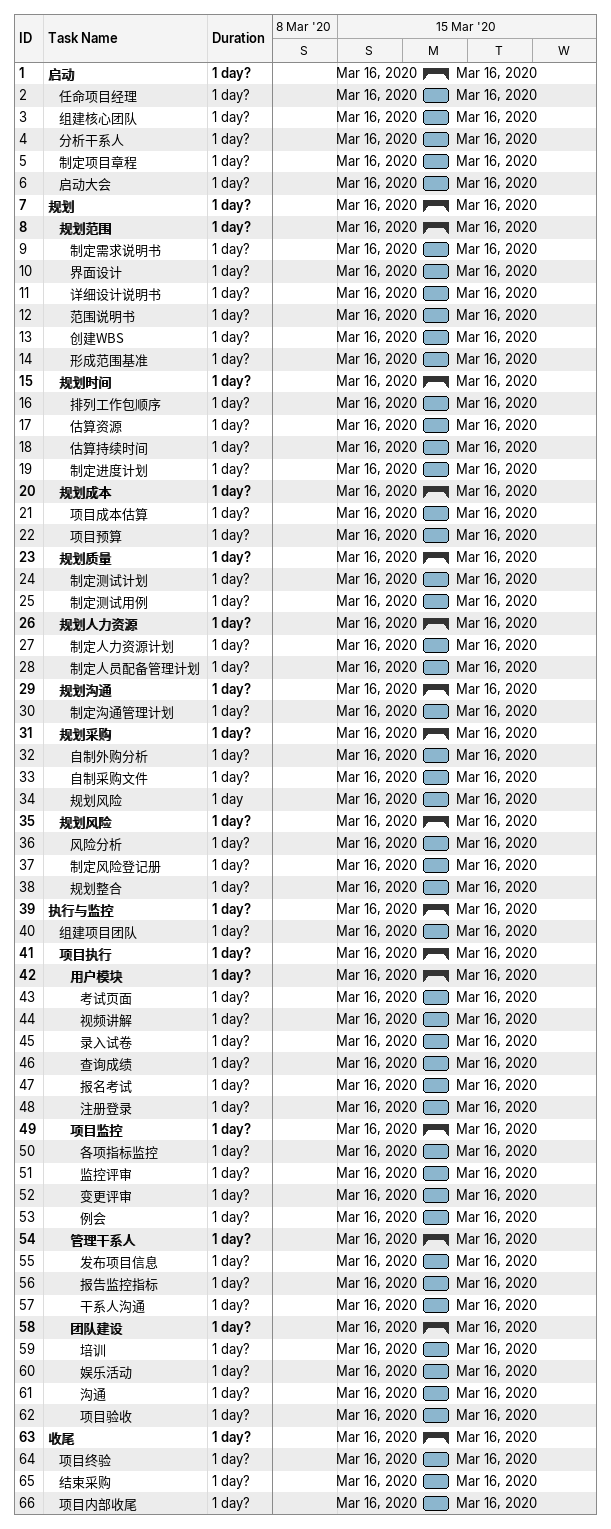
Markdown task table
| ID | Level | Task | Duration | Start | Finish |
|---|---|---|---|---|---|
| 1 | 1 | **启动** | 1d? | 2020-03-16 | 2020-03-16 |
| 2 | 2 | 任命项目经理 | 1d? | 2020-03-16 | 2020-03-16 |
| 3 | 2 | 组建核心团队 | 1d? | 2020-03-16 | 2020-03-16 |
| 4 | 2 | 分析干系人 | 1d? | 2020-03-16 | 2020-03-16 |
| 5 | 2 | 制定项目章程 | 1d? | 2020-03-16 | 2020-03-16 |
| 6 | 2 | 启动大会 | 1d? | 2020-03-16 | 2020-03-16 |
| 7 | 1 | **规划** | 1d? | 2020-03-16 | 2020-03-16 |
| 8 | 2 | **规划范围** | 1d? | 2020-03-16 | 2020-03-16 |
| 9 | 3 | 制定需求说明书 | 1d? | 2020-03-16 | 2020-03-16 |
| 10 | 3 | 界面设计 | 1d? | 2020-03-16 | 2020-03-16 |
| 11 | 3 | 详细设计说明书 | 1d? | 2020-03-16 | 2020-03-16 |
| 12 | 3 | 范围说明书 | 1d? | 2020-03-16 | 2020-03-16 |
| 13 | 3 | 创建WBS | 1d? | 2020-03-16 | 2020-03-16 |
| 14 | 3 | 形成范围基准 | 1d? | 2020-03-16 | 2020-03-16 |
| 15 | 2 | **规划时间** | 1d? | 2020-03-16 | 2020-03-16 |
| 16 | 3 | 排列工作包顺序 | 1d? | 2020-03-16 | 2020-03-16 |
| 17 | 3 | 估算资源 | 1d? | 2020-03-16 | 2020-03-16 |
| 18 | 3 | 估算持续时间 | 1d? | 2020-03-16 | 2020-03-16 |
| 19 | 3 | 制定进度计划 | 1d? | 2020-03-16 | 2020-03-16 |
| 20 | 2 | **规划成本** | 1d? | 2020-03-16 | 2020-03-16 |
| 21 | 3 | 项目成本估算 | 1d? | 2020-03-16 | 2020-03-16 |
| 22 | 3 | 项目预算 | 1d? | 2020-03-16 | 2020-03-16 |
| 23 | 2 | **规划质量** | 1d? | 2020-03-16 | 2020-03-16 |
| 24 | 3 | 制定测试计划 | 1d? | 2020-03-16 | 2020-03-16 |
| 25 | 3 | 制定测试用例 | 1d? | 2020-03-16 | 2020-03-16 |
| 26 | 2 | **规划人力资源** | 1d? | 2020-03-16 | 2020-03-16 |
| 27 | 3 | 制定人力资源计划 | 1d? | 2020-03-16 | 2020-03-16 |
| 28 | 3 | 制定人员配备管理计划 | 1d? | 2020-03-16 | 2020-03-16 |
| 29 | 2 | **规划沟通** | 1d? | 2020-03-16 | 2020-03-16 |
| 30 | 3 | 制定沟通管理计划 | 1d? | 2020-03-16 | 2020-03-16 |
| 31 | 2 | **规划采购** | 1d? | 2020-03-16 | 2020-03-16 |
| 32 | 3 | 自制外购分析 | 1d? | 2020-03-16 | 2020-03-16 |
| 33 | 3 | 自制采购文件 | 1d? | 2020-03-16 | 2020-03-16 |
| 34 | 3 | 规划风险 | 1d | 2020-03-16 | 2020-03-16 |
| 35 | 2 | **规划风险** | 1d? | 2020-03-16 | 2020-03-16 |
| 36 | 3 | 风险分析 | 1d? | 2020-03-16 | 2020-03-16 |
| 37 | 3 | 制定风险登记册 | 1d? | 2020-03-16 | 2020-03-16 |
| 38 | 3 | 规划整合 | 1d? | 2020-03-16 | 2020-03-16 |
| 39 | 1 | **执行与监控** | 1d? | 2020-03-16 | 2020-03-16 |
| 40 | 2 | 组建项目团队 | 1d? | 2020-03-16 | 2020-03-16 |
| 41 | 2 | **项目执行** | 1d? | 2020-03-16 | 2020-03-16 |
| 42 | 3 | **用户模块** | 1d? | 2020-03-16 | 2020-03-16 |
| 43 | 4 | 考试页面 | 1d? | 2020-03-16 | 2020-03-16 |
| 44 | 4 | 视频讲解 | 1d? | 2020-03-16 | 2020-03-16 |
| 45 | 4 | 录入试卷 | 1d? | 2020-03-16 | 2020-03-16 |
| 46 | 4 | 查询成绩 | 1d? | 2020-03-16 | 2020-03-16 |
| 47 | 4 | 报名考试 | 1d? | 2020-03-16 | 2020-03-16 |
| 48 | 4 | 注册登录 | 1d? | 2020-03-16 | 2020-03-16 |
| 49 | 3 | **项目监控** | 1d? | 2020-03-16 | 2020-03-16 |
| 50 | 4 | 各项指标监控 | 1d? | 2020-03-16 | 2020-03-16 |
| 51 | 4 | 监控评审 | 1d? | 2020-03-16 | 2020-03-16 |
| 52 | 4 | 变更评审 | 1d? | 2020-03-16 | 2020-03-16 |
| 53 | 4 | 例会 | 1d? | 2020-03-16 | 2020-03-16 |
| 54 | 3 | **管理干系人** | 1d? | 2020-03-16 | 2020-03-16 |
| 55 | 4 | 发布项目信息 | 1d? | 2020-03-16 | 2020-03-16 |
| 56 | 4 | 报告监控指标 | 1d? | 2020-03-16 | 2020-03-16 |
| 57 | 4 | 干系人沟通 | 1d? | 2020-03-16 | 2020-03-16 |
| 58 | 3 | **团队建设** | 1d? | 2020-03-16 | 2020-03-16 |
| 59 | 4 | 培训 | 1d? | 2020-03-16 | 2020-03-16 |
| 60 | 4 | 娱乐活动 | 1d? | 2020-03-16 | 2020-03-16 |
| 61 | 4 | 沟通 | 1d? | 2020-03-16 | 2020-03-16 |
| 62 | 4 | 项目验收 | 1d? | 2020-03-16 | 2020-03-16 |
| 63 | 1 | **收尾** | 1d? | 2020-03-16 | 2020-03-16 |
| 64 | 2 | 项目终验 | 1d? | 2020-03-16 | 2020-03-16 |
| 65 | 2 | 结束采购 | 1d? | 2020-03-16 | 2020-03-16 |
| 66 | 2 | 项目内部收尾 | 1d? | 2020-03-16 | 2020-03-16 |
